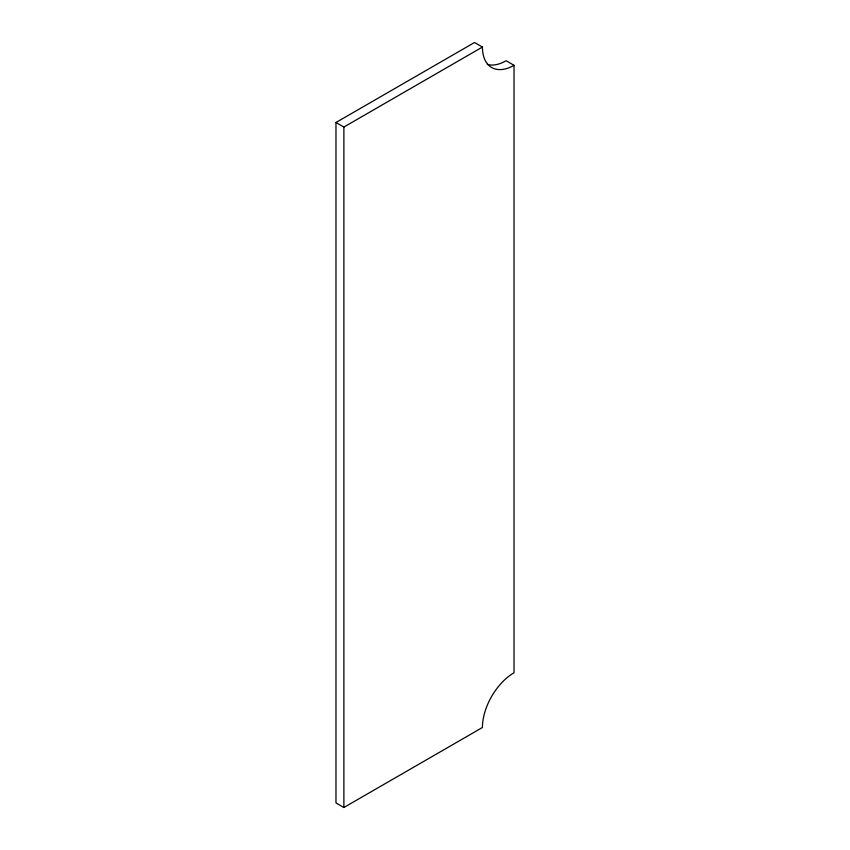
<?xml version="1.0" encoding="UTF-8"?>
<svg xmlns="http://www.w3.org/2000/svg" width="850" height="850" viewBox="0 0 850 850"><rect width="100%" height="100%" fill="white"/><g stroke="black" fill="none" stroke-linecap="round" stroke-linejoin="round"><path stroke-width="1.27" d="M335.973 122.496L474.523 42.5L482.428 47.058A44.689 25.797 -60 0 0 514.027 65.301L514.027 672.775A44.689 25.797 -60 0 0 482.428 727.504L343.878 807.5L335.973 802.942L335.973 122.496L343.878 127.054L482.428 47.058M514.027 65.301L506.122 60.743A44.689 25.797 -60 0 1 487.284 64.43M343.878 127.054L343.878 807.5"/></g></svg>
